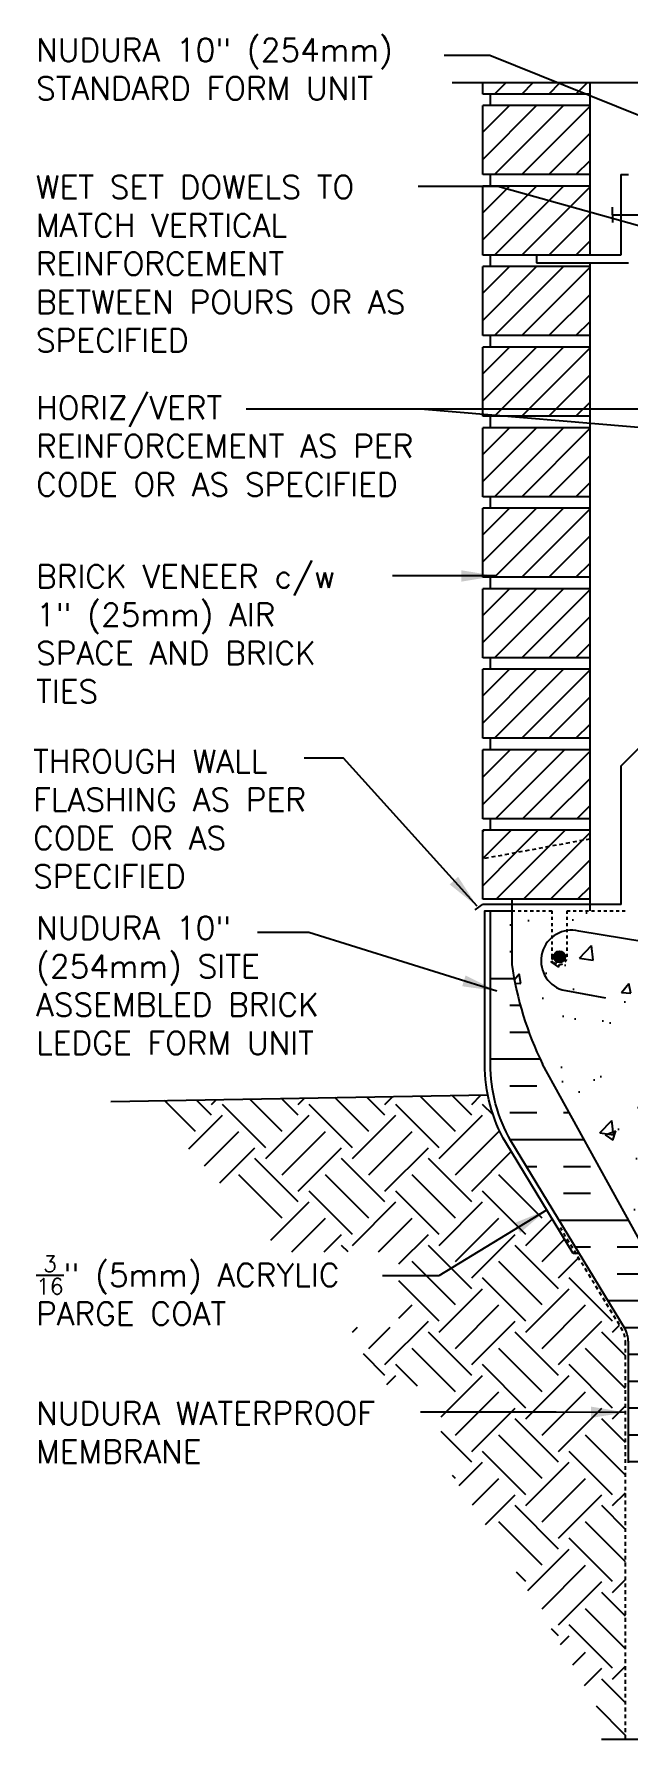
# Model space of a CAD drawing. Header units: inches. Extents: x 56 to 164, y 49 to 135.
# Drawn here: x 106.4 to 125.7, y 79.4 to 135 of the extents above; entities that cross this region are included whole.
import ezdxf

# ---------------------------------------------------------------- set-up
doc = ezdxf.new("R2010")
doc.units = ezdxf.units.IN
doc.header["$LTSCALE"] = 0.5
doc.header["$MEASUREMENT"] = 0
doc.linetypes.add('DASHED2', pattern=[0.375, 0.25, -0.125])
doc.linetypes.add('HIDDEN2', pattern=[0.1875, 0.125, -0.0625])
for name, color, linetype in [('HATCH', 12, 'Continuous'), ('Hidden2', 12, 'HIDDEN2'), ('line25', 2, 'Continuous'), ('LINE3', 3, 'Continuous'), ('LINE50', 5, 'Continuous'), ('LINE9', 9, 'Continuous'), ('TEXT', 4, 'Continuous')]:
    doc.layers.add(name, color=color, linetype=linetype)
doc.styles.add('DIM', font='romans.shx', dxfattribs={"width": 0.7})
doc.styles.add('ROMANS', font='romans.shx', dxfattribs={"height": 0.75})
doc.dimstyles.new('ext_12', dxfattribs={"dimscale": 12, "dimtxt": 0.09375, "dimasz": 0.09375, "dimexe": 0.09375, "dimexo": 0.0625, "dimgap": 0.0625, "dimtad": 1, "dimdec": 1, "dimzin": 3, "dimdsep": 46, "dimlunit": 4, "dimtxsty": 'DIM', "dimcen": 0.09, "dimdle": 0.09375, "dimclrt": 4, "dimadec": 0, "dimazin": 0, "dimtfac": 1, "dimtdec": 1, "dimtmove": 2, "dimatfit": 3, "dimfxl": 1, "dimfrac": 2, "dimtolj": 1, "dimtzin": 0, "dimarcsym": 0})
pattern_1 = [(45, (57.27373198177713, -86.45807538226609), (-0.4419417382415922, 0.4419417382415922), [])]

msp = doc.modelspace()

# ---------------------------------------------------------------- hatches: boundary and pattern name
at = {"layer": 'HATCH'}
h = msp.add_hatch(dxfattribs=at)
h.set_pattern_fill('ANSI31', color=256, scale=5, style=0)
h.set_pattern_definition([(45, (57.27373198177713, -65.45807538226606), (-0.4419417382415922, 0.4419417382415922), [])])
h.paths.add_polyline_path([(124.5060461419199, 133.3862035028604), (121.0060461419199, 133.3862035028604), (121.0060461419199, 133.0112035028603), (124.5060461419199, 133.0112035028603)])
h = msp.add_hatch(dxfattribs=at)
h.set_pattern_fill('ANSI31', color=256, scale=5, style=0)
h.set_pattern_definition([(45, (57.27373198177713, -68.08307538226606), (-0.4419417382415922, 0.4419417382415922), [])])
h.paths.add_polyline_path([(124.5060461419199, 132.6362035028603), (121.0060461419199, 132.6362035028603), (121.0060461419199, 130.3862035028603), (124.5060461419199, 130.3862035028603)])
h = msp.add_hatch(dxfattribs=at)
h.set_pattern_fill('ANSI31', color=256, scale=5, style=0)
h.set_pattern_definition([(45, (57.27373198177713, -70.70807538226606), (-0.4419417382415922, 0.4419417382415922), [])])
h.paths.add_polyline_path([(124.5060461419199, 130.0112035028603), (121.0060461419199, 130.0112035028603), (121.0060461419199, 127.7612035028603), (124.5060461419199, 127.7612035028603)])
h = msp.add_hatch(dxfattribs=at)
h.set_pattern_fill('ANSI31', color=256, scale=5, style=0)
h.set_pattern_definition([(45, (57.27373198177713, -73.33307538226606), (-0.4419417382415922, 0.4419417382415922), [])])
h.paths.add_polyline_path([(124.5060461419199, 127.3862035028603), (121.0060461419199, 127.3862035028603), (121.0060461419199, 125.1362035028603), (124.5060461419199, 125.1362035028603)])
h = msp.add_hatch(dxfattribs=at)
h.set_pattern_fill('ANSI31', color=256, scale=5, style=0)
h.set_pattern_definition([(45, (57.27373198177713, -75.95807538226606), (-0.4419417382415922, 0.4419417382415922), [])])
h.paths.add_polyline_path([(124.5060461419199, 124.7612035028603), (121.0060461419199, 124.7612035028603), (121.0060461419199, 122.5112035028603), (124.5060461419199, 122.5112035028603)])
h = msp.add_hatch(dxfattribs=at)
h.set_pattern_fill('ANSI31', color=256, scale=5, style=0)
h.set_pattern_definition([(45, (57.27373198177713, -78.58307538226606), (-0.4419417382415922, 0.4419417382415922), [])])
h.paths.add_polyline_path([(124.5060461419199, 122.1362035028603), (121.0060461419199, 122.1362035028603), (121.0060461419199, 119.8862035028603), (124.5060461419199, 119.8862035028603)])
h = msp.add_hatch(dxfattribs=at)
h.set_pattern_fill('ANSI31', color=256, scale=5, style=0)
h.set_pattern_definition([(45, (57.27373198177713, -81.20807538226606), (-0.4419417382415922, 0.4419417382415922), [])])
h.paths.add_polyline_path([(124.5060461419199, 119.5112035028603), (121.0060461419199, 119.5112035028603), (121.0060461419199, 117.2612035028603), (124.5060461419199, 117.2612035028603)])
h = msp.add_hatch(dxfattribs=at)
h.set_pattern_fill('ANSI31', color=256, scale=5, style=0)
h.set_pattern_definition([(45, (57.27373198177713, -83.83307538226609), (-0.4419417382415922, 0.4419417382415922), [])])
h.paths.add_polyline_path([(124.5060461419199, 116.8862035028603), (121.0060461419199, 116.8862035028603), (121.0060461419199, 114.6362035028603), (124.5060461419199, 114.6362035028603)])
h = msp.add_hatch(dxfattribs=at)
h.set_pattern_fill('ANSI31', color=256, scale=5, style=0)
h.set_pattern_definition(pattern_1)
h.paths.add_polyline_path([(124.5060461419199, 114.2612035028603), (121.0060461419199, 114.2612035028603), (121.0060461419199, 112.0112035028603), (124.5060461419199, 112.0112035028603)])
h = msp.add_hatch(dxfattribs=at)
h.set_pattern_fill('ANSI31', color=256, scale=5, style=0)
h.set_pattern_definition(pattern_1)
h.paths.add_polyline_path([(124.5060461419199, 109.3862035028603), (124.5060461419199, 111.6362035028603), (121.0060461419199, 111.6362035028603), (121.0060461419199, 109.3862035028603)])
h = msp.add_hatch(dxfattribs=at)
h.set_pattern_fill('ANSI31', color=256, scale=5, style=0)
h.set_pattern_definition(pattern_1)
h.paths.add_polyline_path([(124.5060461419199, 108.7268380149464), (124.5060461419199, 109.0112035028603), (121.0060461419199, 109.0112035028603), (121.0060461419199, 108.0790466255546)])
h = msp.add_hatch(dxfattribs=at)
h.set_pattern_fill('ANSI31', color=256, scale=5, style=0)
h.set_pattern_definition(pattern_1)
h.paths.add_polyline_path([(124.5060461419199, 106.7612035028603), (124.5060461419199, 108.7268380149464), (121.0060461419199, 108.0790466255545), (121.0060461419199, 106.7612035028602)])
h = msp.add_hatch(dxfattribs=at)
h.set_pattern_fill('INSUL', color=256, scale=7, style=0)
h.set_pattern_definition([(0, (-2874.109719512665, -334.1953175488967), (0, 2.625), []), (0, (-2874.109719512665, -333.3203175488967), (0, 2.625), [0.875, -0.875]), (0, (-2874.109719512665, -332.4453175488967), (0, 2.625), [0.875, -0.875])])
h.paths.add_polyline_path([(122.9560461419198, 101.3869629196503, -0.07957910678395545), (121.9560461419198, 104.6369629196503), (121.9560461419198, 106.3869629196503), (121.2560461419199, 106.3869629196504), (121.2560461419199, 101.3869629196503, 0.1316524975873954), (121.9259191229977, 98.88696291965033), (125.6639245447542, 92.73696291965047, -0.1043800181721882), (125.7560461419204, 92.26196291965044), (125.7560461419199, 88.38696291965046), (126.1935461419199, 88.38696291965044), (126.1935461419199, 88.88696291965044), (127.6935461419199, 88.88696291965044), (127.6935461419199, 88.38696291965044), (128.3810461419199, 88.38696291965044), (128.3810461419199, 91.63696291965044), (128.1310461419199, 91.63696291965044), (128.1310461419199, 92.01196291965043)])
h = msp.add_hatch(dxfattribs=at)
h.set_pattern_fill('AR-CONC', color=256, scale=0.5)
h.set_pattern_definition([(49.99999999999999, (0, 0), (3.586300913003767, -0.3137606749129755), [0.375, -4.125]), (355, (0, 0), (-0.693756668065, 3.760960668500059), [0.3, -3.3]), (100.45144446, (0.298858405, -0.02614672), (2.89254423363556, 3.447199954843147), [0.3187009599999999, -3.505710559999999]), (46.18420000000001, (0, 1), (5.336206653357862, -0.8275964039653827), [0.5625, -6.1875]), (96.63563549, (0.444683725, 0.931033465), (4.673309728371142, 4.870593003872752), [0.47805171, -5.258568799999999]), (351.1841639899999, (0, 1), (4.673309725273866, 4.870593001349951), [0.45, -4.950000005]), (21, (0.5, 0.75), (2.984535260592308, -2.013094453326694), [0.375, -4.125]), (326.0000000000001, (0.5, 0.75), (1.216576659607909, 3.625750225234265), [0.3, -3.3]), (71.45144474, (0.74871127, 0.58224213), (4.201111883649856, 1.612655764031769), [0.31870095, -3.50571056]), (37.50000000000001, (0, 0), (0.06079927658645334, 1.664469269156557), [0, -3.26, 0, -3.35, 0, -3.3125]), (7.499999999999999, (0, 0), (1.315347687210743, 1.972058559411801), [0, -1.91, 0, -3.185, 0, -1.2625]), (327.5, (-1.115, 0), (2.669112180862045, -0.1127743586718988), [0, -1.25, 0, -3.9, 0, -5.175]), (317.5, (-1.615, 0), (2.915930846711931, 0.5005249116615886), [0, -1.625, 0, -2.59, 0, -3.675])])
h.paths.add_polyline_path([(128.3810461419199, 106.3869629196503), (127.6935461419199, 106.3869629196503), (127.6935461419199, 105.8869629196503), (126.1935461419199, 105.8869629196503), (126.1935461419199, 106.3869629196503), (125.7560461419199, 106.3869629196503), (123.7560461419199, 106.3869629196503), (123.7560461419199, 104.8869629196503, -1), (123.2560461419199, 104.8869629196503), (123.2560461419199, 106.3869629196503), (121.9560461419198, 106.3869629196503), (121.9560461419198, 106.3862035028603), (121.9560461419198, 104.6369629196508, 0.07957910678399738), (122.9560461419204, 101.3869629196491), (128.1310461419199, 92.01196291965044), (128.1310461419199, 91.63696291965044), (128.3810461419199, 91.63696291965044)])
h = msp.add_hatch(dxfattribs=at)
h.set_pattern_fill('EARTH', color=256, scale=8, angle=45, style=0)
h.set_pattern_definition([(45, (72.55909797227187, 1.080069169500291), (2.220446049250313e-16, 2.82842712474619), [2, -2]), (45, (72.02876788638196, 1.610399255390206), (2.220446049250313e-16, 2.82842712474619), [2, -2]), (45, (71.49843780049204, 2.140729341280107), (2.220446049250313e-16, 2.82842712474619), [2, -2]), (135, (71.49843780049204, 2.494282731873383), (-2.82842712474619, 4.440892098500626e-16), [2, -2]), (135, (72.02876788638196, 3.024612817763298), (-2.82842712474619, 4.440892098500626e-16), [2, -2]), (135, (72.55909797227187, 3.554942903653213), (-2.82842712474619, 4.440892098500626e-16), [2, -2])])
edge = h.paths.add_edge_path()
edge.add_line((118.2696416735841, 92.81602989587617), (116.4274232896888, 92.81602989587617))
edge.add_arc((43.70158441155407, 35.12763475941972), 92.82778987969255, 36.91863703491191, 38.42254385835429, ccw=False)
edge.add_line((117.9164103625277, 90.88746064701584), (119.6449164804658, 90.88746064701584))
edge.add_line((119.6449164804658, 90.88746064701584), (119.6449164804658, 89.00374167388003))
edge.add_line((119.6449164804658, 89.00374167388003), (119.2949946910882, 89.0037416738802))
edge.add_arc((43.70158441155276, 35.12763475941992), 92.8277898796935, 28.47593715055848, 35.477815595996674, ccw=False)
edge.add_line((125.2988297373207, 79.38696291965027), (125.6622961419199, 79.38696291965027))
edge.add_line((125.6622961419199, 79.38696291965027), (125.6622961419204, 92.26274985518535))
edge.add_arc((124.5847106168254, 92.28122690900415), 1.07774392385762, 359.0176617601091, 382.5352897290255)
edge.add_line((125.5801619528992, 92.69427485164636), (124.0502144201902, 95.21144009474511))
edge.add_line((124.0502144201902, 95.21144009474511), (123.9531667887625, 95.21144009474511))
edge.add_line((123.9531667887625, 95.21144009474511), (121.7542158029853, 98.82929160555832))
edge.add_arc((126.1816682714145, 101.3869629196503), 5.113122129494738, 191.3160711904716, 210.0143667257604, ccw=False)
edge.add_line((121.1679469847001, 100.3836599891873), (109.9153285753531, 100.187135662511))
edge.add_arc((43.7015844115531, 35.12763475941966), 92.82778987969334, 40.381103307778176, 44.49622969147089, ccw=False)
edge.add_line((114.4133410700223, 95.26785461453773), (118.2696416735841, 95.26785461453773))
edge.add_line((118.2696416735841, 95.26785461453773), (118.2696416735841, 92.81602989587617))
at = {"layer": 'LINE3'}
msp.add_hatch(color=256, dxfattribs=at).paths.add_polyline_path([(123.3185461419199, 104.8869629196503, 1), (123.6935461419199, 104.8869629196503, 1)])

# ---------------------------------------------------------------- linework, layer by layer
at = {"layer": 'Hidden2'}
for p, q in [((121.9560461419198, 106.3869629196503), (123.2560461419199, 106.3869629196503)), ((123.2560461419199, 106.3869629196503), (123.2560461419199, 104.8869629196503)), ((123.7560461419199, 104.8869629196503), (123.7560461419199, 106.3869629196503)), ((123.7560461419199, 106.3869629196503), (125.7560461419199, 106.3869629196503))]:
    msp.add_line(p, q, dxfattribs=at)
msp.add_arc((123.5060461419199, 104.8869629196503), 0.25, 180, 0, dxfattribs=at)
msp.add_arc((123.5060461419199, 104.8869629196503), 0.25, 180, 0, dxfattribs=at)
at = {"layer": 'line25'}
for p, q in [((121.0060461419199, 133.0112035028603), (121.0060461419199, 133.3862035028604)), ((124.5060461419199, 133.0112035028603), (121.0060461419199, 133.0112035028603)), ((121.2560461419199, 132.6362035028603), (121.2560461419199, 133.0112035028603)), ((124.5060461419199, 127.7612035028603), (124.5060461419199, 133.3862035028604)), ((121.0060461419199, 130.3862035028603), (121.0060461419199, 132.6362035028603)), ((124.5060461419199, 132.6362035028603), (121.0060461419199, 132.6362035028603)), ((124.5060461419199, 130.3862035028603), (121.0060461419199, 130.3862035028603)), ((121.2560461419199, 130.0112035028603), (121.2560461419199, 130.3862035028603)), ((121.0060461419199, 127.7612035028603), (121.0060461419199, 130.0112035028603)), ((124.5060461419199, 130.0112035028603), (121.0060461419199, 130.0112035028603)), ((124.5060461419199, 127.7612035028603), (121.0060461419199, 127.7612035028603)), ((121.0060461419199, 125.1362035028603), (121.0060461419199, 127.3862035028603)), ((124.5060461419199, 127.3862035028603), (121.0060461419199, 127.3862035028603)), ((121.2560461419199, 127.3862035028603), (121.2560461419199, 127.7612035028603)), ((124.5060461419199, 106.3862035028602), (124.5060461419199, 127.5112035028603)), ((124.5060461419199, 125.1362035028603), (121.0060461419199, 125.1362035028603)), ((121.2560461419199, 124.7612035028603), (121.2560461419199, 125.1362035028603)), ((121.0060461419199, 122.5112035028603), (121.0060461419199, 124.7612035028603)), ((124.5060461419199, 124.7612035028603), (121.0060461419199, 124.7612035028603)), ((124.5060461419199, 122.5112035028603), (121.0060461419199, 122.5112035028603)), ((121.2560461419199, 122.1362035028603), (121.2560461419199, 122.5112035028603)), ((121.0060461419199, 119.8862035028603), (121.0060461419199, 122.1362035028603)), ((124.5060461419199, 122.1362035028603), (121.0060461419199, 122.1362035028603)), ((124.5060461419199, 119.8862035028603), (121.0060461419199, 119.8862035028603)), ((121.2560461419199, 119.5112035028603), (121.2560461419199, 119.8862035028603)), ((121.0060461419199, 117.2612035028603), (121.0060461419199, 119.5112035028603)), ((124.5060461419199, 119.5112035028603), (121.0060461419199, 119.5112035028603)), ((124.5060461419199, 117.2612035028603), (121.0060461419199, 117.2612035028603)), ((121.0060461419199, 114.6362035028603), (121.0060461419199, 116.8862035028603)), ((124.5060461419199, 116.8862035028603), (121.0060461419199, 116.8862035028603)), ((121.2560461419199, 116.8862035028603), (121.2560461419199, 117.2612035028603)), ((124.5060461419199, 114.6362035028603), (121.0060461419199, 114.6362035028603)), ((121.2560461419199, 114.2612035028603), (121.2560461419199, 114.6362035028603)), ((121.0060461419199, 112.0112035028603), (121.0060461419199, 114.2612035028603)), ((124.5060461419199, 114.2612035028603), (121.0060461419199, 114.2612035028603)), ((124.5060461419199, 112.0112035028603), (121.0060461419199, 112.0112035028603)), ((121.2560461419199, 111.6362035028603), (121.2560461419199, 112.0112035028603)), ((121.0060461419199, 109.3862035028603), (121.0060461419199, 111.6362035028603)), ((124.5060461419199, 111.6362035028603), (121.0060461419199, 111.6362035028603)), ((124.5060461419199, 109.3862035028603), (121.0060461419199, 109.3862035028603)), ((124.5060461419199, 109.0112035028603), (121.0060461419199, 109.0112035028603)), ((121.0060461419199, 106.7612035028603), (121.0060461419199, 109.0112035028603)), ((121.2560461419199, 109.0112035028603), (121.2560461419199, 109.3862035028603)), ((124.5060461419199, 106.7612035028603), (121.0060461419199, 106.7612035028603)), ((121.9560461419198, 106.7612035028603), (121.9560461419198, 106.3862035028603)), ((121.9560461419198, 106.3869629196503), (121.9560461419198, 104.6369629196503)), ((128.1310461419199, 92.01196291965044), (122.9560461419198, 101.3869629196503))]:
    msp.add_line(p, q, dxfattribs=at)
msp.add_arc((132.6013544371569, 106.1335962412617), 10.75, 188.0028121455202, 206.2026457925786, dxfattribs=at)
at = {"layer": 'LINE3'}
for p, q in [((135.6637420957671, 103.8298506270796), (124.1407425131434, 105.7271874003362)), ((123.593960410294, 103.8053066085023), (125.0129940766521, 103.5519597258859))]:
    msp.add_line(p, q, dxfattribs=at)
msp.add_circle((123.5060461419199, 104.8869629196503), 0.1875, dxfattribs=at)
msp.add_arc((123.9087313073682, 104.7544742872372), 1, 76.5844911902201, 251.6530163822937, dxfattribs=at)
at = {"layer": 'LINE50'}
msp.add_line((108.8681722795027, 100.1688473247677), (121.1679469847001, 100.3836599891873), dxfattribs=at)
msp.add_lwpolyline([(125.7560461419199, 88.38696291965044), (125.7560461419204, 92.26196291965044, 0.1043800181721882), (125.6639245447542, 92.73696291965047), (121.9259191229977, 98.88696291965033, -0.1316524975873954), (121.2560461419199, 101.3869629196503), (121.2560461419199, 106.3869629196503), (121.9560461419198, 106.3869629196503)], format="xyb", dxfattribs=at)
at = {"layer": 'LINE9'}
for p, q in [((120.0060461419199, 133.3862035028604), (129.2560461419199, 133.3862035028604)), ((125.5060461419199, 130.3862035028603), (125.5060461419199, 127.7612035028603)), ((125.5060461419199, 130.3862035028603), (125.7560461419199, 130.3862035028603)), ((125.2343384159139, 129.0737035028603), (125.2343384159139, 129.3237035028603)), ((125.2343384159139, 129.0737035028603), (127.2343384159139, 129.0737035028603)), ((125.2343384159139, 129.0737035028603), (125.2343384159139, 128.8237035028603)), ((125.5060461419199, 127.7612035028603), (122.7560461419199, 127.7612035028603)), ((122.7560461419199, 127.7612035028603), (122.7560461419199, 127.5112035028603)), ((122.7560461419199, 127.5112035028603), (125.7560461419199, 127.5112035028603)), ((125.5216056316471, 111.1131085733179), (126.7560461419199, 112.3475490835907)), ((125.5216056316472, 106.5905592509582), (125.5216056316471, 111.1131085733179)), ((120.7560853777947, 106.4229713288868), (120.9990563092875, 106.5905592509583)), ((125.5216056316472, 106.5905592509582), (120.9990563092875, 106.5905592509583)), ((124.1599230656458, 95.21144009474509), (123.9531667887625, 95.21144009474509)), ((124.8752909131786, 79.38696291965027), (132.3982322620769, 79.38696291965029))]:
    msp.add_line(p, q, dxfattribs=at)
at = {"layer": 'LINE9', "linetype": 'DASHED2'}
msp.add_line((124.5060461419199, 108.7268380149464), (121.0060461419199, 108.0790466255545), dxfattribs=at)
at = {"layer": 'LINE9'}
msp.add_lwpolyline([(123.9531667887625, 95.21144009474509), (121.7542158029853, 98.82929160555834, -0.1317162712897462), (121.0685461419197, 101.3869629196503), (121.0685461419197, 106.3869629196503), (121.2560461419199, 106.3869629196503)], format="xyb", dxfattribs=at)
at = {"layer": 'LINE9', "linetype": 'DASHED2'}
msp.add_lwpolyline([(125.6622961419199, 79.38696291965027), (125.6622961419204, 92.26274985518536, 0.1029767068217899), (125.5801619528992, 92.69427485164636), (123.5419592965683, 96.04765317032854)], format="xyb", dxfattribs=at)

# ---------------------------------------------------------------- texts
at = {"layer": 'TEXT', "char_height": 0.75, "style": 'ROMANS'}
for s, insert, width, attachment_point in [('NUDURA 10" (254mm) STANDARD FORM UNIT', (106.4328304203, 134.8233331505944), 13.54968393726028, 1), ('\\A1;WET SET DOWELS TO MATCH VERTICAL REINFORCEMENT BETWEEN POURS OR AS SPECIFIED', (106.4283950418521, 127.4794124955444), 14.14416969784499, 4), ('HORIZ/VERT REINFORCEMENT AS PER CODE OR AS SPECIFIED', (106.4313995897175, 121.5341679106414), 14.30679843878234, 4), ('BRICK VENEER c/w 1" (25mm) AIR SPACE AND BRICK TIES', (106.4328304203, 115.4124021446696), 11.20242587035392, 4), ('THROUGH WALL FLASHING AS PER CODE OR AS SPECIFIED', (106.3347581783471, 111.6346901542567), 11.44604027214947, 1), ('NUDURA 10" (254mm) SITE ASSEMBLED BRICK LEDGE FORM UNIT', (106.4328304203, 106.2036540309687), 11.92902432601886, 1), ('\\A1;{\\H0.7x;\\S3/16;}" (5mm) ACRYLIC PARGE COAT', (106.4328304203, 95.14245784742192), 12.84161029207797, 1), ('NUDURA WATERPROOF MEMBRANE', (106.4328304203, 89.38343873408377), 14.44146533569445, 4)]:
    msp.add_mtext(s, dxfattribs=dict(at, insert=insert, width=width, attachment_point=attachment_point))

# ---------------------------------------------------------------- leaders
at = {"layer": 'TEXT'}
for points, override in [([(127.2130700081959, 131.8635184952144), (121.2367989365131, 134.2644211752146), (119.7488614750772, 134.2644211752146)], {"dimgap": 0.0625, "dimtad": 0}), ([(129.7351427099771, 127.7050712866517), (121.4957447270219, 129.9966492929124), (118.893608557912, 129.9966492929124)], {"dimgap": 0.0625, "dimtad": 0}), ([(135.6839110041205, 121.3395647062776), (118.97577455306, 122.7370152203312), (113.2850983330773, 122.7370152203312)], {"dimgap": 0.0625, "dimtad": 0}), ([(121.4358389471107, 117.302317172156), (118.9874437211608, 117.302317172156), (118.060311227647, 117.302317172156)], {"dimtad": 0}), ([(120.8184484374515, 106.535456018954), (116.4594782288415, 111.3584119737977), (115.1767325181135, 111.3584119737977)], {"dimgap": 0.0625, "dimtad": 0}), ([(121.4637573977313, 103.7685659586685), (115.3297598508391, 105.6834893192668), (113.6519419229825, 105.6834893192668)], {"dimgap": 0.0625, "dimtad": 0})]:
    msp.add_leader(points, dimstyle='ext_12', override=override, dxfattribs=at)
for points in [[(133.3696400073962, 122.7370152203312), (113.2850983330773, 122.7370152203312)], [(123.0895916255215, 96.63224789320913), (119.5736521818788, 94.48800332178132), (117.7340487520001, 94.48800332178132)], [(125.6622961419203, 90.03704106588106), (123.3977051432576, 90.03866309727636), (118.9732145029899, 90.03866309727636)]]:
    msp.add_leader(points, dimstyle='ext_12', dxfattribs=at)

doc.saveas('drawing.dxf')
